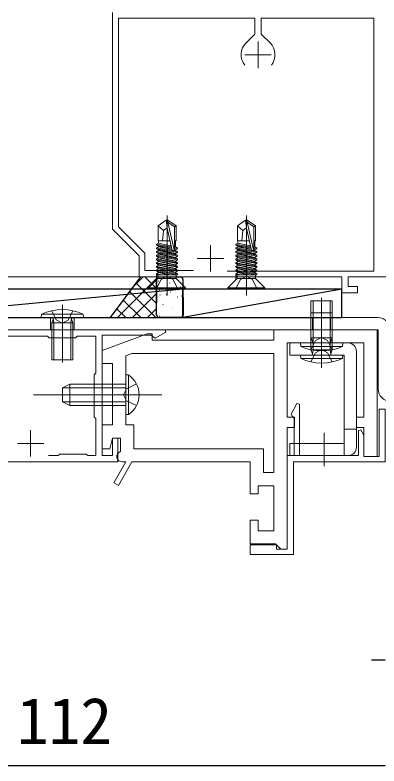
# Model space of a CAD drawing. Units: millimetres, scale not verified. Extents: x -525 to 525, y -785 to 780.
# Drawn here: x -376.1 to -307.3, y 384.2 to 526.2 of the extents above; entities that cross this region are included whole.
import ezdxf
from ezdxf.enums import TextEntityAlignment as Align

# ---------------------------------------------------------------- set-up
doc = ezdxf.new("R2010")
doc.units = ezdxf.units.MM
doc.header["$LTSCALE"] = 4
for name, color, linetype, lineweight in [('0-2_YKK_11', 211, 'Continuous', 18), ('0-3_YKK_12', 1, 'Continuous', 18), ('0-4_YKK_13', 4, 'Continuous', 18)]:
    doc.layers.add(name, color=color, linetype=linetype, lineweight=lineweight)
doc.layers.add('0-5_YKK_D', color=6, linetype='Continuous')
doc.layers.add('0-7_YSS_K', color=3, linetype='Continuous')
doc.styles.add('ＭＳ ゴシック', font='')
doc.styles.get('ＭＳ ゴシック').set_extended_font_data('MS Gothic')

msp = doc.modelspace()

# ---------------------------------------------------------------- linework, layer by layer
at = {"layer": '0-2_YKK_11', "color": 4}
for p, q in [((-330.183, 521.213), (-330.183, 516.213)), ((-332.683, 518.713), (-327.683, 518.713)), ((-339.183, 482.713), (-339.183, 477.713)), ((-341.683, 480.213), (-336.683, 480.213))]:
    msp.add_line(p, q, dxfattribs=at)
at = {"layer": '0-2_YKK_11'}
for p, q in [((-373.183, 447.713), (-373.183, 442.713)), ((-375.683, 445.213), (-370.683, 445.213))]:
    msp.add_line(p, q, dxfattribs=at)
at = {"layer": '0-2_YKK_11', "color": 4}
for points in [[(-357.683, 526.713), (-357.683, 485.713), (-352.683, 480.713), (-352.683, 476.713), (-321.383, 476.713), (-314.383, 476.713), (-314.383, 473.713), (-311.383, 473.713), (-311.383, 474.913), (-313.183, 474.913), (-313.183, 476.713), (-301.383, 476.713), (-301.383, 473.263), (-302.683, 472.513), (-302.683, 471.713), (-300.183, 471.713), (-300.183, 476.713), (-280.183, 476.713), (-280.183, 501.713), (-284.183, 501.713), (-284.183, 500.613)], [(-332.445, 520.975), (-330.783, 522.638), (-330.783, 525.613), (-356.583, 525.613), (-356.583, 486.168), (-351.583, 481.168), (-351.583, 477.913), (-342.415, 477.913)], [(-336.008, 477.813), (-308.283, 477.813), (-308.283, 525.613), (-329.583, 525.613), (-329.583, 522.638), (-327.92, 520.975)]]:
    msp.add_lwpolyline(points, dxfattribs=at)
at = {"layer": '0-2_YKK_11'}
for points in [[(-347.761, 466.713), (-418.183, 466.713), (-418.183, 441.713), (-414.183, 441.713), (-414.183, 443.113), (-414.553, 443.266), (-415.207, 442.613), (-416.983, 442.613), (-416.983, 446.213), (-408.112, 446.213), (-407.818, 445.853)], [(-408.255, 442.613), (-409.159, 442.613), (-409.812, 443.266), (-410.183, 443.113), (-410.183, 441.713), (-356.683, 441.713), (-356.683, 446.213), (-357.683, 446.213), (-357.683, 442.913), (-359.683, 442.913), (-359.683, 465.713), (-350.383, 465.713), (-350.083, 465.413), (-349.637, 465.15), (-347.643, 466.258), (-347.761, 466.713)], [(-307.683, 442.713), (-307.683, 466.713), (-327.183, 466.713), (-327.183, 464.713), (-350.183, 464.713), (-350.183, 465.913), (-351.183, 465.913), (-359.683, 462.813), (-359.683, 460.313), (-357.683, 460.313), (-357.683, 448.713), (-359.683, 448.713), (-359.683, 444.213), (-358.183, 444.213), (-357.683, 446.213), (-356.183, 446.213), (-356.183, 443.667)], [(-369.784, 442.913), (-367.983, 442.913), (-367.683, 443.213), (-362.683, 443.213), (-362.383, 442.913), (-360.883, 442.913), (-360.883, 449.913), (-361.183, 450.213), (-361.183, 458.213), (-360.883, 458.513), (-360.883, 465.513), (-364.383, 465.513), (-364.683, 465.213), (-369.683, 465.213), (-369.983, 465.513), (-391.383, 465.513)], [(-355.883, 441.713), (-355.183, 441.713), (-357.463, 437.763), (-356.597, 437.263), (-354.028, 441.713), (-331.683, 441.713), (-331.683, 435.713), (-330.183, 435.713), (-330.183, 437.213), (-327.183, 437.213), (-327.183, 428.713), (-330.183, 428.713), (-330.183, 430.713), (-331.683, 430.713), (-331.683, 426.213), (-326.883, 426.213), (-326.383, 425.713), (-325.883, 425.213), (-324.683, 425.213), (-324.683, 448.213), (-323.283, 448.213), (-323.283, 450.213), (-324.683, 450.213), (-324.683, 464.213), (-310.183, 464.213), (-310.183, 450.213), (-311.583, 450.213), (-311.583, 448.213), (-310.183, 448.213), (-310.183, 442.713), (-307.683, 442.713)]]:
    msp.add_lwpolyline(points, dxfattribs=at)
for points in [[(-354.032, 462.213), (-327.183, 462.213), (-327.183, 439.713), (-329.183, 439.713), (-329.183, 444.213), (-353.683, 444.213), (-353.683, 448.713), (-355.183, 448.713), (-355.183, 461.793)], [(-324.683, 442.913), (-324.683, 425.213), (-326.683, 425.213), (-326.683, 426.013), (-331.683, 426.013), (-331.683, 424.213), (-323.483, 424.213), (-323.483, 441.713), (-306.183, 441.713), (-306.183, 451.713), (-307.283, 451.713), (-307.283, 442.713), (-310.183, 442.713), (-310.183, 446.8), (-310.738, 447.762), (-311.183, 447.643), (-311.183, 442.913), (-322.383, 442.913), (-322.383, 452.645), (-322.832, 452.761), (-323.945, 450.758), (-323.683, 450.313), (-323.383, 450.013), (-323.383, 442.913)]]:
    msp.add_lwpolyline(points, close=True, dxfattribs=at)
at = {"layer": '0-2_YKK_11', "color": 4}
for start, end in [(135, 218.3665), (321.63348, 44.99999)]:
    msp.add_arc((-330.183, 518.713), 3.2, start, end, dxfattribs=at)
at = {"layer": '0-2_YKK_11'}
msp.add_arc((-355.883, 442.713), 1, 107.4576, 270, dxfattribs=at)
at = {"layer": '0-3_YKK_12', "color": 2}
for p, q in [((-367.183, 470.013), (-367.183, 465.713)), ((-318.183, 470.013), (-318.183, 465.713)), ((-318.183, 466.213), (-318.183, 459.913)), ((-317.683, 440.913), (-317.683, 447.213))]:
    msp.add_line(p, q, dxfattribs=at)
at = {"layer": '0-4_YKK_13'}
for p, q in [((-347.383, 473.21), (-347.383, 488.338)), ((-347.233, 487.051), (-347.233, 487.413)), ((-332.383, 473.21), (-332.383, 488.338)), ((-332.233, 487.051), (-332.233, 487.413)), ((-348.083, 485.513), (-349.083, 486.367)), ((-333.083, 485.513), (-334.083, 486.367)), ((-346.632, 482.605), (-348.983, 483.119)), ((-331.632, 482.605), (-333.983, 483.119)), ((-346.546, 482.227), (-349.362, 482.725)), ((-345.404, 481.325), (-349.362, 482.025)), ((-348.983, 482.507), (-348.983, 482.419)), ((-346.006, 481.855), (-345.783, 481.807)), ((-345.983, 482.462), (-345.783, 482.419)), ((-345.983, 482.128), (-345.404, 482.025)), ((-345.404, 482.025), (-345.404, 482.2)), ((-345.404, 481.5), (-345.404, 481.325)), ((-331.546, 482.227), (-334.362, 482.725)), ((-330.404, 481.325), (-334.362, 482.025)), ((-333.983, 482.507), (-333.983, 482.419)), ((-331.006, 481.855), (-330.783, 481.807)), ((-330.983, 482.462), (-330.783, 482.419)), ((-330.983, 482.128), (-330.404, 482.025)), ((-330.404, 482.025), (-330.404, 482.2)), ((-330.404, 481.5), (-330.404, 481.325)), ((-345.404, 480.625), (-349.362, 481.325)), ((-345.404, 479.925), (-349.362, 480.625)), ((-345.783, 481.107), (-345.783, 481.019)), ((-345.783, 480.407), (-345.783, 480.319)), ((-330.404, 480.625), (-334.362, 481.325)), ((-330.404, 479.925), (-334.362, 480.625)), ((-330.783, 481.107), (-330.783, 481.019)), ((-330.783, 480.407), (-330.783, 480.319)), ((-345.404, 479.225), (-349.362, 479.925)), ((-345.404, 478.525), (-349.362, 479.225)), ((-345.783, 479.707), (-345.783, 479.619)), ((-345.783, 479.007), (-345.783, 478.919)), ((-330.404, 479.225), (-334.362, 479.925)), ((-330.404, 478.525), (-334.362, 479.225)), ((-330.783, 479.707), (-330.783, 479.619)), ((-330.783, 479.007), (-330.783, 478.919)), ((-345.404, 477.825), (-349.362, 478.525)), ((-345.404, 477.125), (-349.362, 477.825)), ((-348.303, 477.113), (-349.362, 477.3)), ((-346.725, 477.113), (-348.983, 477.607)), ((-347.126, 477.113), (-348.983, 477.519)), ((-345.783, 478.307), (-345.783, 478.219)), ((-345.783, 477.607), (-345.783, 477.519)), ((-330.404, 477.825), (-334.362, 478.525)), ((-330.404, 477.125), (-334.362, 477.825)), ((-333.303, 477.113), (-334.362, 477.3)), ((-331.725, 477.113), (-333.983, 477.607)), ((-332.126, 477.113), (-333.983, 477.519)), ((-330.783, 478.307), (-330.783, 478.219)), ((-330.783, 477.607), (-330.783, 477.519)), ((-349.362, 476.212), (-349.362, 477.069)), ((-349.113, 476.413), (-345.653, 476.413)), ((-334.362, 476.212), (-334.362, 477.069)), ((-334.113, 476.413), (-330.653, 476.413)), ((-319.804, 465.213), (-319.804, 472.213)), ((-317.933, 472.213), (-318.433, 472.213)), ((-318.183, 461.787), (-318.183, 472.726)), ((-318.183, 471.963), (-318.183, 472.463)), ((-316.562, 465.213), (-316.562, 472.213)), ((-316.183, 472.213), (-316.183, 465.213)), ((-369.183, 470.3), (-368.328, 468.57)), ((-367.183, 471.438), (-367.183, 460.499)), ((-365.183, 470.3), (-366.038, 468.57)), ((-318.183, 459.487), (-318.183, 470.426)), ((-318.183, 469.663), (-318.183, 470.163)), ((-371.183, 469.013), (-371.127, 469.655)), ((-371.183, 469.013), (-363.183, 469.013)), ((-363.239, 469.655), (-371.127, 469.655)), ((-369.433, 469.013), (-369.433, 466.713)), ((-369.183, 468.013), (-368.924, 468.746)), ((-368.804, 468.013), (-368.915, 468.839)), ((-365.562, 468.013), (-365.451, 468.839)), ((-365.183, 468.013), (-365.441, 468.746)), ((-364.933, 469.013), (-364.933, 466.713)), ((-363.183, 469.013), (-363.239, 469.655)), ((-320.183, 469.013), (-320.183, 466.713)), ((-319.883, 469.013), (-319.883, 466.713)), ((-319.804, 462.913), (-319.804, 469.913)), ((-317.933, 469.913), (-318.433, 469.913)), ((-316.562, 462.913), (-316.562, 469.913)), ((-316.483, 469.013), (-316.483, 466.713)), ((-316.183, 469.913), (-316.183, 462.913)), ((-316.183, 469.013), (-316.183, 466.713)), ((-369.183, 461.013), (-369.183, 468.013)), ((-365.183, 468.013), (-369.183, 468.013)), ((-368.804, 468.013), (-368.804, 461.013)), ((-368.328, 468.57), (-367.183, 467.961)), ((-366.038, 468.57), (-367.183, 467.961)), ((-365.562, 468.013), (-365.562, 461.013)), ((-320.183, 465.213), (-319.924, 464.479)), ((-320.183, 465.213), (-316.183, 465.213)), ((-320.183, 462.926), (-319.328, 464.655)), ((-319.804, 465.213), (-319.915, 464.386)), ((-319.328, 464.655), (-318.183, 465.264)), ((-317.038, 464.655), (-318.183, 465.264)), ((-316.183, 462.926), (-317.038, 464.655)), ((-316.562, 465.213), (-316.451, 464.386)), ((-316.183, 465.213), (-316.441, 464.479)), ((-313.183, 464.213), (-324.183, 464.213)), ((-324.183, 461.913), (-324.183, 464.213)), ((-314.183, 464.213), (-322.183, 464.213)), ((-322.183, 464.213), (-322.127, 463.57)), ((-322.127, 463.57), (-314.239, 463.57)), ((-314.183, 464.213), (-314.239, 463.57)), ((-324.183, 461.913), (-313.883, 461.913)), ((-314.183, 461.913), (-322.183, 461.913)), ((-322.183, 461.913), (-322.127, 461.27)), ((-320.183, 462.913), (-319.924, 462.179)), ((-320.183, 462.913), (-316.183, 462.913)), ((-320.183, 460.626), (-319.328, 462.355)), ((-319.804, 462.913), (-319.915, 462.086)), ((-319.328, 462.355), (-318.183, 462.964)), ((-317.038, 462.355), (-318.183, 462.964)), ((-316.183, 460.626), (-317.038, 462.355)), ((-316.562, 462.913), (-316.451, 462.086)), ((-316.183, 462.913), (-316.441, 462.179)), ((-314.183, 461.913), (-314.239, 461.27)), ((-313.883, 461.913), (-313.883, 445.213)), ((-311.583, 444.513), (-311.583, 462.613)), ((-322.127, 461.27), (-314.239, 461.27)), ((-355.183, 458.163), (-354.674, 458.163)), ((-354.674, 458.163), (-354.674, 452.413)), ((-365.783, 456.413), (-367.183, 455.713)), ((-365.783, 456.413), (-355.183, 456.413)), ((-365.783, 456.413), (-365.783, 452.413)), ((-355.183, 450.663), (-355.183, 456.413)), ((-354.674, 450.663), (-354.674, 456.413)), ((-367.183, 453.113), (-367.183, 455.713)), ((-367.091, 455.758), (-355.183, 455.758)), ((-348.41, 454.413), (-372.624, 454.413)), ((-365.783, 452.413), (-367.183, 453.113)), ((-367.091, 453.067), (-355.183, 453.067)), ((-355.183, 450.663), (-354.674, 450.663)), ((-311.583, 447.913), (-313.883, 447.913)), ((-324.183, 442.913), (-324.183, 445.213)), ((-324.183, 445.213), (-313.883, 445.213)), ((-313.883, 442.913), (-313.883, 445.213)), ((-313.183, 442.913), (-324.183, 442.913))]:
    msp.add_line(p, q, dxfattribs=at)
at = {"layer": '0-4_YKK_13', "color": 80}
msp.add_line((-400.483, 469.013), (-307.483, 469.013), dxfattribs=at)
at = {"layer": '0-4_YKK_13'}
for points in [[(-346.838, 483.513), (-349.083, 483.513), (-349.083, 486.367), (-347.533, 487.413)], [(-331.838, 483.513), (-334.083, 483.513), (-334.083, 486.367), (-332.533, 487.413)], [(-348.283, 483.513), (-348.083, 485.513), (-347.383, 486.014)], [(-346.039, 481.803), (-347.233, 487.051), (-345.983, 486.208)], [(-345.683, 486.367), (-345.683, 483.513), (-345.983, 483.513)], [(-333.283, 483.513), (-333.083, 485.513), (-332.383, 486.014)], [(-331.039, 481.803), (-332.233, 487.051), (-330.983, 486.208)], [(-330.683, 486.367), (-330.683, 483.513), (-330.983, 483.513)], [(-346.588, 482.409), (-349.362, 482.9), (-348.983, 483.119), (-348.983, 483.513)], [(-346.485, 481.96), (-348.983, 482.507), (-349.362, 482.725), (-349.362, 482.9)], [(-345.783, 483.513), (-345.783, 482.419), (-345.404, 482.2), (-345.983, 482.302)], [(-331.588, 482.409), (-334.362, 482.9), (-333.983, 483.119), (-333.983, 483.513)], [(-331.485, 481.96), (-333.983, 482.507), (-334.362, 482.725), (-334.362, 482.9)], [(-330.783, 483.513), (-330.783, 482.419), (-330.404, 482.2), (-330.983, 482.302)], [(-349.362, 477.113), (-345.404, 477.113), (-345.404, 477.3), (-349.362, 478), (-348.983, 478.219), (-348.983, 478.307), (-349.362, 478.525), (-349.362, 478.7), (-348.983, 478.919), (-348.983, 479.007), (-349.362, 479.225), (-349.362, 479.4), (-348.983, 479.619), (-348.983, 479.707), (-349.362, 479.925), (-349.362, 480.1), (-348.983, 480.319), (-348.983, 480.407), (-349.362, 480.625), (-349.362, 480.8), (-348.983, 481.019), (-348.983, 481.107), (-349.362, 481.325), (-349.362, 481.5), (-348.983, 481.719), (-348.983, 481.807), (-349.362, 482.025), (-349.362, 482.2), (-348.983, 482.419), (-346.461, 481.867)], [(-346.061, 481.78), (-345.783, 481.719), (-345.404, 481.5), (-349.362, 482.2)], [(-349.362, 481.5), (-345.404, 480.8), (-345.404, 480.625)], [(-345.404, 481.325), (-345.783, 481.107), (-348.983, 481.807)], [(-345.404, 480.8), (-345.783, 481.019), (-348.983, 481.719)], [(-345.404, 482.025), (-345.783, 481.807), (-345.783, 481.719)], [(-334.362, 477.113), (-330.404, 477.113), (-330.404, 477.3), (-334.362, 478), (-333.983, 478.219), (-333.983, 478.307), (-334.362, 478.525), (-334.362, 478.7), (-333.983, 478.919), (-333.983, 479.007), (-334.362, 479.225), (-334.362, 479.4), (-333.983, 479.619), (-333.983, 479.707), (-334.362, 479.925), (-334.362, 480.1), (-333.983, 480.319), (-333.983, 480.407), (-334.362, 480.625), (-334.362, 480.8), (-333.983, 481.019), (-333.983, 481.107), (-334.362, 481.325), (-334.362, 481.5), (-333.983, 481.719), (-333.983, 481.807), (-334.362, 482.025), (-334.362, 482.2), (-333.983, 482.419), (-331.461, 481.867)], [(-331.061, 481.78), (-330.783, 481.719), (-330.404, 481.5), (-334.362, 482.2)], [(-334.362, 481.5), (-330.404, 480.8), (-330.404, 480.625)], [(-330.404, 481.325), (-330.783, 481.107), (-333.983, 481.807)], [(-330.404, 480.8), (-330.783, 481.019), (-333.983, 481.719)], [(-330.404, 482.025), (-330.783, 481.807), (-330.783, 481.719)], [(-349.362, 480.8), (-345.404, 480.1), (-345.404, 479.925)], [(-349.362, 480.1), (-345.404, 479.4), (-345.404, 479.225)], [(-345.404, 480.625), (-345.783, 480.407), (-348.983, 481.107)], [(-345.404, 480.1), (-345.783, 480.319), (-348.983, 481.019)], [(-345.404, 479.925), (-345.783, 479.707), (-348.983, 480.407)], [(-345.404, 479.4), (-345.783, 479.619), (-348.983, 480.319)], [(-334.362, 480.8), (-330.404, 480.1), (-330.404, 479.925)], [(-334.362, 480.1), (-330.404, 479.4), (-330.404, 479.225)], [(-330.404, 480.625), (-330.783, 480.407), (-333.983, 481.107)], [(-330.404, 480.1), (-330.783, 480.319), (-333.983, 481.019)], [(-330.404, 479.925), (-330.783, 479.707), (-333.983, 480.407)], [(-330.404, 479.4), (-330.783, 479.619), (-333.983, 480.319)], [(-349.362, 479.4), (-345.404, 478.7), (-345.404, 478.525)], [(-349.362, 478.7), (-345.404, 478), (-345.404, 477.825)], [(-345.404, 479.225), (-345.783, 479.007), (-348.983, 479.707)], [(-345.404, 478.7), (-345.783, 478.919), (-348.983, 479.619)], [(-345.404, 478.525), (-345.783, 478.307), (-348.983, 479.007)], [(-345.404, 478), (-345.783, 478.219), (-348.983, 478.919)], [(-334.362, 479.4), (-330.404, 478.7), (-330.404, 478.525)], [(-334.362, 478.7), (-330.404, 478), (-330.404, 477.825)], [(-330.404, 479.225), (-330.783, 479.007), (-333.983, 479.707)], [(-330.404, 478.7), (-330.783, 478.919), (-333.983, 479.619)], [(-330.404, 478.525), (-330.783, 478.307), (-333.983, 479.007)], [(-330.404, 478), (-330.783, 478.219), (-333.983, 478.919)], [(-349.29, 477.113), (-349.362, 477.125), (-349.362, 477.3), (-348.983, 477.519), (-348.983, 477.607), (-349.362, 477.825), (-349.362, 478)], [(-345.404, 477.825), (-345.783, 477.607), (-348.983, 478.307)], [(-345.404, 477.3), (-345.783, 477.519), (-348.983, 478.219)], [(-334.29, 477.113), (-334.362, 477.125), (-334.362, 477.3), (-333.983, 477.519), (-333.983, 477.607), (-334.362, 477.825), (-334.362, 478)], [(-330.404, 477.825), (-330.783, 477.607), (-333.983, 478.307)], [(-330.404, 477.3), (-330.783, 477.519), (-333.983, 478.219)], [(-345.653, 477.113), (-345.653, 476.413), (-343.883, 474.643), (-343.883, 474.413), (-350.883, 474.413), (-350.883, 474.643), (-343.883, 474.643)], [(-349.113, 477.113), (-349.113, 476.413), (-350.883, 474.643)], [(-349.433, 474.413), (-348.528, 476.228), (-347.383, 476.837), (-346.238, 476.228), (-345.333, 474.413)], [(-330.653, 477.113), (-330.653, 476.413), (-328.883, 474.643), (-328.883, 474.413), (-335.883, 474.413), (-335.883, 474.643), (-328.883, 474.643)], [(-334.113, 477.113), (-334.113, 476.413), (-335.883, 474.643)], [(-334.433, 474.413), (-333.528, 476.228), (-332.383, 476.837), (-331.238, 476.228), (-330.333, 474.413)], [(-316.183, 472.213), (-320.183, 472.213), (-320.183, 465.213)], [(-316.183, 469.913), (-320.183, 469.913), (-320.183, 462.913)], [(-369.183, 461.013), (-365.183, 461.013), (-365.183, 468.013)], [(-355.183, 458.163), (-355.183, 452.413), (-365.783, 452.413)], [(-353.174, 456.463), (-355.029, 455.558), (-355.638, 454.413)], [(-353.174, 452.363), (-355.029, 453.268), (-355.638, 454.413)]]:
    msp.add_lwpolyline(points, dxfattribs=at)
for points in [[(-345.683, 486.367), (-345.983, 486.208), (-345.983, 481.74), (-346.424, 481.691), (-347.383, 485.906), (-347.533, 487.413), (-347.233, 487.413)], [(-330.683, 486.367), (-330.983, 486.208), (-330.983, 481.74), (-331.424, 481.691), (-332.383, 485.906), (-332.533, 487.413), (-332.233, 487.413)], [(-414.383, 476.713), (-314.383, 476.713), (-314.383, 474.413), (-414.383, 474.413)]]:
    msp.add_lwpolyline(points, close=True, dxfattribs=at)
at = {"layer": '0-4_YKK_13', "color": 80}
msp.add_lwpolyline([(-400.483, 466.713), (-307.483, 466.713), (-307.483, 455.512)], dxfattribs=at)
at = {"layer": '0-4_YKK_13'}
for centre, radius, start, end in [((-367.183, 461.013), 9.5, 65.47227, 114.52773), ((-369.113, 468.813), 0.2, 340.57815, 90), ((-365.253, 468.813), 0.2, 90, 199.42185), ((-320.113, 464.413), 0.2, 270, 19.42185), ((-316.253, 464.413), 0.2, 160.57815, 270), ((-318.183, 472.213), 9.5, 245.47227, 294.52773), ((-313.183, 462.613), 1.6, 0, 90), ((-320.113, 462.113), 0.2, 270, 19.42185), ((-316.253, 462.113), 0.2, 160.57815, 270), ((-318.183, 469.913), 9.5, 245.47227, 294.52773), ((-357.21, 454.413), 4.527, 304.06671, 55.93329), ((-313.183, 444.513), 1.6, 270, 0)]:
    msp.add_arc(centre, radius, start, end, dxfattribs=at)
at = {"layer": '0-4_YKK_13', "color": 80}
for centre, start, end in [((-307.483, 466.713), 0, 90), ((-305.183, 455.512), 180, 270)]:
    msp.add_arc(centre, 2.3, start, end, dxfattribs=at)
at = {"layer": '0-5_YKK_D'}
for p, q in [((-306.183, 404.213), (-308.733, 404.213)), ((-306.183, 384.213), (-418.183, 384.213))]:
    msp.add_line(p, q, dxfattribs=at)
at = {"layer": '0-7_YSS_K'}
for p, q in [((-352.383, 476.713), (-358.156, 469.013)), ((-356.762, 469.013), (-349.383, 476.393)), ((-353.856, 474.747), (-351.891, 476.713)), ((-349.382, 474.506), (-351.589, 476.713)), ((-349.383, 476.713), (-346.383, 476.713)), ((-349.383, 476.713), (-349.383, 471.713)), ((-349.366, 469.513), (-349.38, 476.213)), ((-349.003, 475.969), (-348.959, 475.993)), ((-348.88, 476.713), (-344.88, 476.713)), ((-348.213, 476.684), (-348.206, 476.692)), ((-348.161, 476.455), (-348.117, 476.479)), ((-344.38, 476.213), (-344.366, 469.513)), ((-344.38, 474.413), (-400.483, 469.013)), ((-349.381, 471.676), (-353.254, 475.55)), ((-346.926, 475.536), (-346.882, 475.56)), ((-346.316, 475.774), (-346.309, 475.782)), ((-346.16, 474.962), (-346.153, 474.97)), ((-346.136, 475.72), (-346.092, 475.744)), ((-344.901, 474.802), (-344.858, 474.826)), ((-314.383, 474.413), (-344.38, 469.013)), ((-349.545, 469.012), (-354.466, 473.934)), ((-353.934, 469.013), (-349.381, 473.565)), ((-348.804, 474.263), (-348.76, 474.287)), ((-348.722, 473.23), (-348.675, 473.319)), ((-348.524, 473.309), (-348.517, 473.316)), ((-347.569, 473.345), (-347.525, 473.369)), ((-346.727, 473.831), (-346.683, 473.855)), ((-345.536, 474.26), (-345.489, 474.349)), ((-344.702, 473.096), (-344.659, 473.12)), ((-344.496, 473.792), (-344.49, 473.799)), ((-352.374, 469.013), (-355.678, 472.317)), ((-349.38, 472.382), (-349.351, 472.397)), ((-348.368, 472.497), (-348.362, 472.504)), ((-345.493, 472.912), (-345.449, 472.936)), ((-355.202, 469.013), (-356.891, 470.701)), ((-351.106, 469.012), (-349.38, 470.738)), ((-348.161, 471.455), (-348.117, 471.479)), ((-346.316, 470.775), (-346.309, 470.782)), ((-346.136, 470.721), (-346.092, 470.745)), ((-358.031, 469.013), (-358.103, 469.084)), ((-344.866, 469.013), (-348.866, 469.013)), ((-348.804, 469.263), (-348.76, 469.287))]:
    msp.add_line(p, q, dxfattribs=at)
for points in [[(-400.483, 469.013), (-344.38, 469.013), (-344.38, 474.413), (-400.483, 474.413)], [(-344.38, 469.013), (-314.383, 469.013), (-314.383, 474.413), (-344.38, 474.413)]]:
    msp.add_lwpolyline(points, close=True, dxfattribs=at)
for centre, start, end in [((-348.88, 476.213), 90, 180), ((-344.88, 476.213), 0, 90), ((-348.866, 469.513), 180, 270), ((-344.866, 469.513), 270, 0)]:
    msp.add_arc(centre, 0.5, start, end, dxfattribs=at)

# ---------------------------------------------------------------- texts
at = {"layer": '0-5_YKK_D', "style": 'ＭＳ ゴシック'}
msp.add_text('112', height=8.798, dxfattribs=at).set_placement((-375.751, 385.713), align=Align.BOTTOM_LEFT)

doc.saveas('drawing.dxf')
